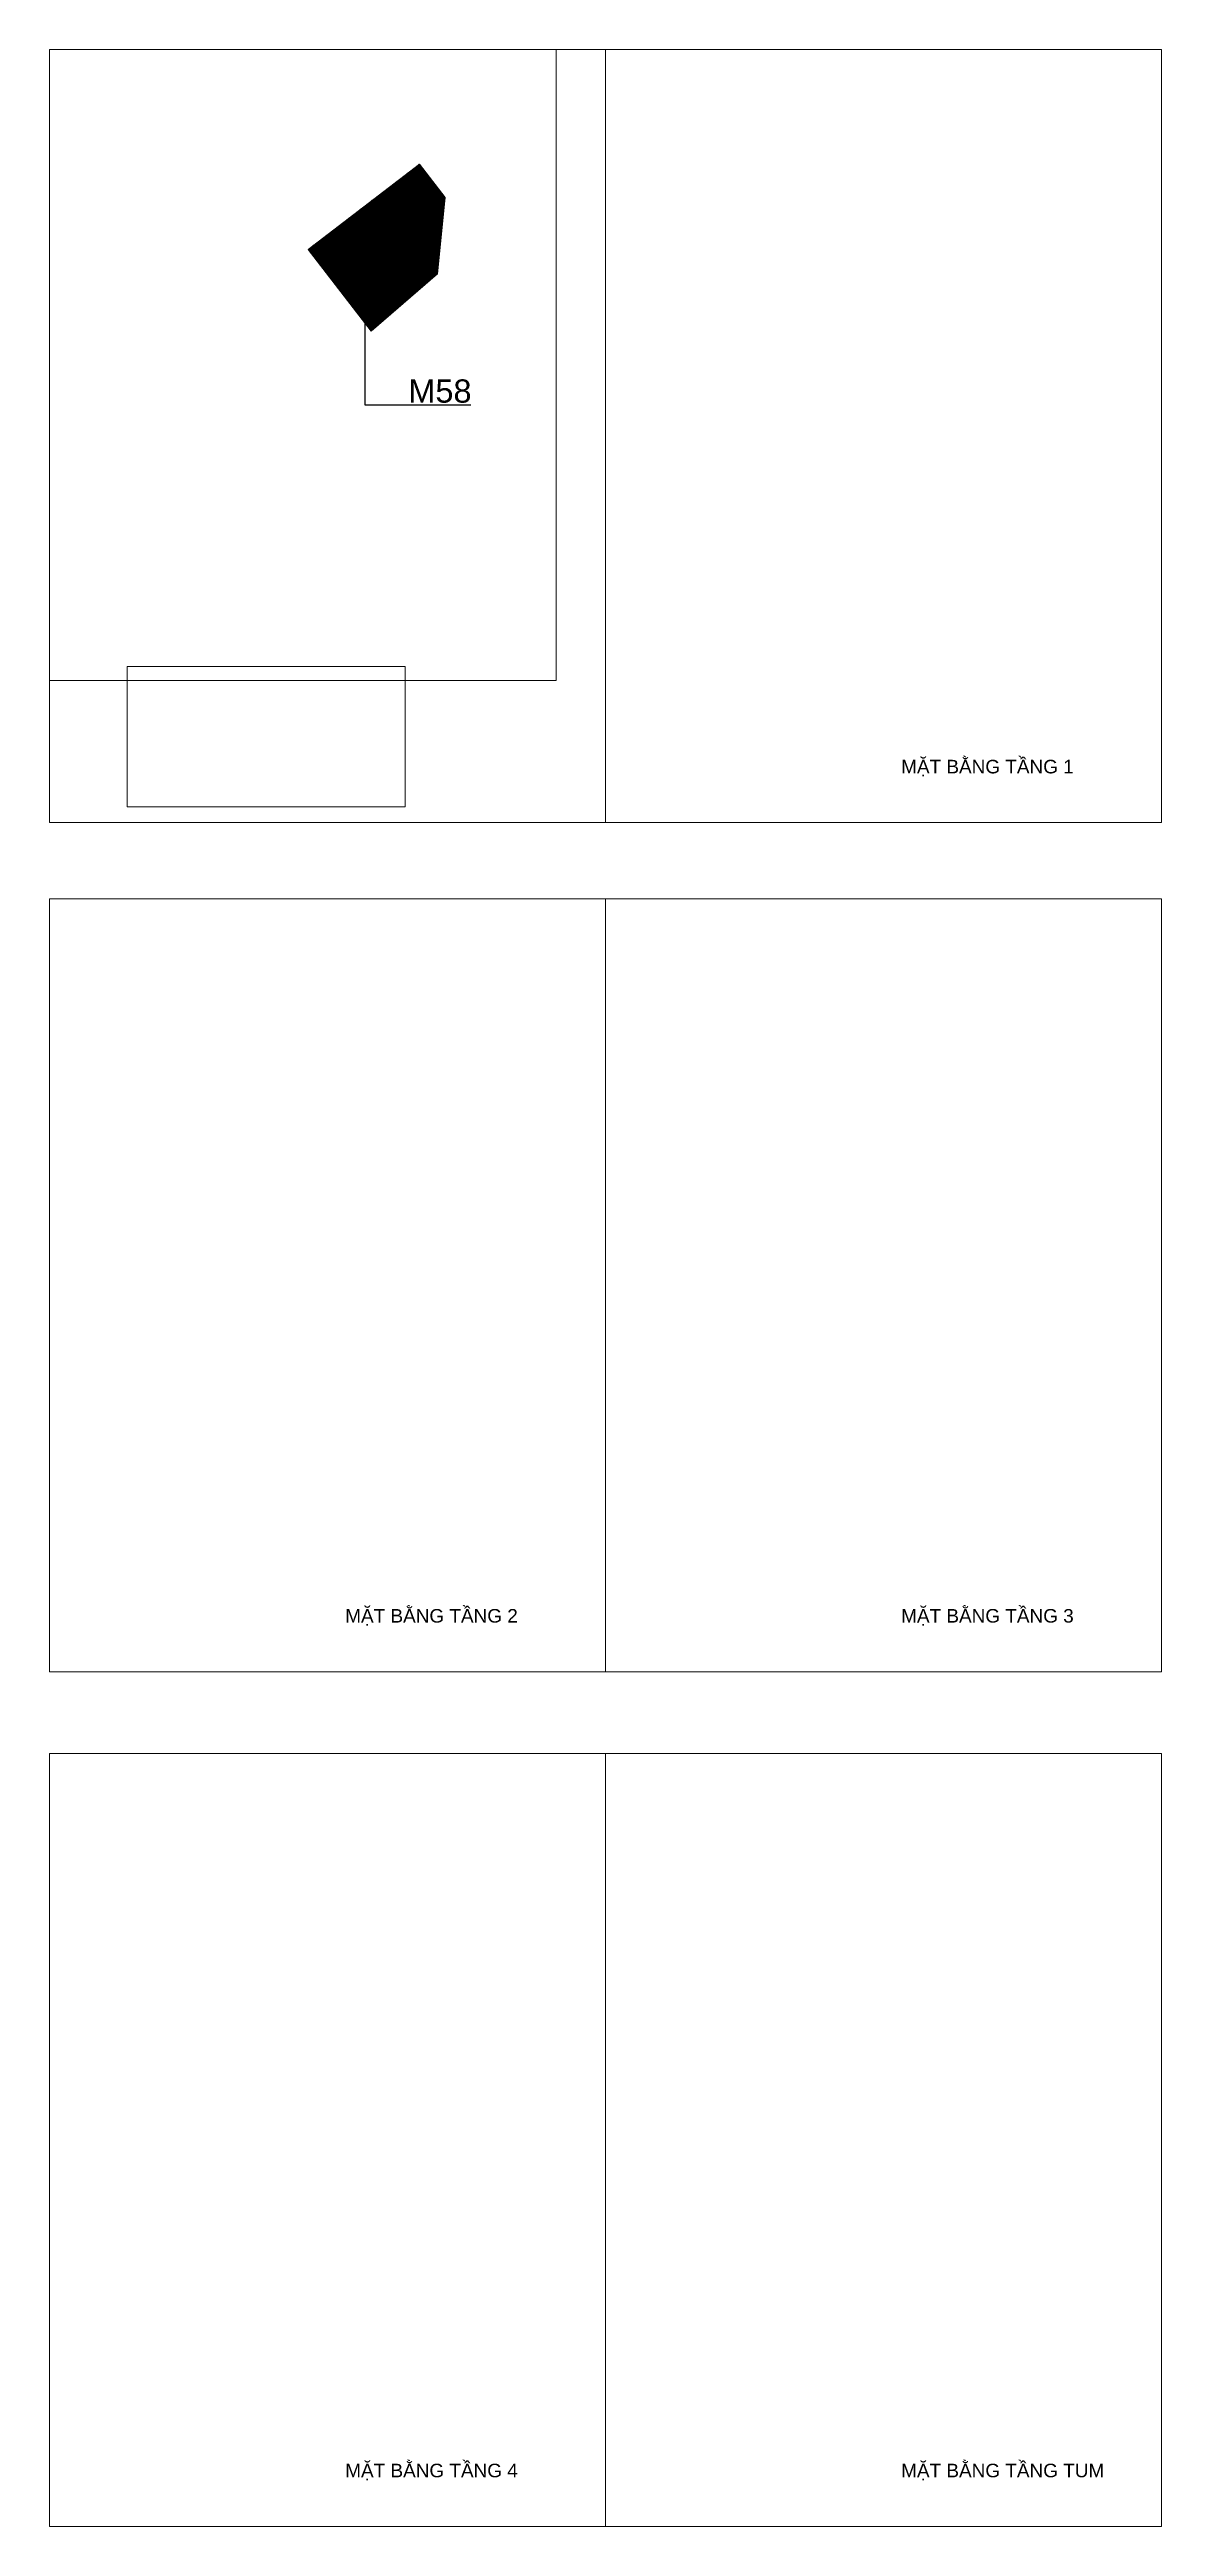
# Paper-space layout 'M58' of a CAD drawing. Header units: millimetres. Extents: x -299 to 929, y -16 to 624.
# Drawn here: x -299 to -12, y -16 to 624 of the extents above.
import ezdxf
from ezdxf.enums import TextEntityAlignment as Align

# ---------------------------------------------------------------- set-up
doc = ezdxf.new("R2010")
doc.units = ezdxf.units.MM
doc.header["$MEASUREMENT"] = 0
doc.layers.add('A-DO DIEN TICH', color=14, linetype='Continuous', lineweight=0, plot=False)
for name, color, linetype, lineweight in [('A-KY HIEU', 34, 'Continuous', 20), ('A-NET THAY', 125, 'Continuous', 18), ('A-TEXT', 7, 'Continuous', 18)]:
    doc.layers.add(name, color=color, linetype=linetype, lineweight=lineweight)
doc.layers.add('A1- MAU 21', color=7, linetype='Continuous', lineweight=5, true_color=0x585858)
doc.styles.add('A1-arial', font='arial.ttf', dxfattribs={"width": 0.8})
doc.styles.get("Standard").update_dxf_attribs({"font": 'arial.ttf'})
doc.dimstyles.get("Standard").update_dxf_attribs({"dimtxt": 200, "dimasz": 0.18, "dimexe": 0.18, "dimexo": 0.0625, "dimgap": 0.09, "dimtad": 0, "dimtih": 1, "dimtoh": 1, "dimdec": 4, "dimzin": 0, "dimdsep": 46, "dimtxsty": 'Standard', "dimcen": 0.09, "dimadec": 0, "dimazin": 0, "dimtfac": 1, "dimtdec": 4, "dimtofl": 0, "dimtmove": 0, "dimatfit": 3, "dimfxl": 1, "dimtolj": 1, "dimtzin": 0, "dimarcsym": 0})

# ---------------------------------------------------------------- blocks, each defined once
blk = doc.blocks.new('Drawing Title - Metric')
at = {"style": 'A1-arial', "flags": 8}
blk.add_attdef('VIEWNAME', text='', height=4, dxfattribs=at).set_placement((25.62, -12.99), align=Align.BOTTOM_LEFT)
blk.add_attdef('VPSCALE', text='', height=2, dxfattribs=at).set_placement((54.7, -14.31), align=Align.TOP_RIGHT)

psp = doc.layouts.new('M58')

# ---------------------------------------------------------------- hatches: boundary and pattern name
at = {"layer": 'A1- MAU 21'}
h = psp.add_hatch(dxfattribs=at)
h.set_pattern_fill('ANSI31', color=256, scale=2)
h.paths.add_polyline_path([(-203.25, 594), (-196.63, 585.36), (-198.63, 565.7), (-215.77, 550.84), (-231.97, 571.98)])

# ---------------------------------------------------------------- linework, layer by layer
at = {"layer": 'A-DO DIEN TICH'}
for points in [[(-298.76, 623.6), (-11.7, 623.6), (-11.7, 423.94), (-298.76, 423.94)], [(-203.25, 594), (-196.63, 585.36), (-198.63, 565.7), (-215.77, 550.84), (-231.97, 571.98)], [(-298.76, 404.27), (-11.7, 404.27), (-11.7, 204.61), (-298.76, 204.61)], [(-298.76, 183.5), (-11.7, 183.5), (-11.7, -16.16), (-298.76, -16.16)]]:
    psp.add_lwpolyline(points, close=True, dxfattribs=at)

# ---------------------------------------------------------------- block references
at = {"layer": 'A-KY HIEU'}
ref = psp.add_blockref('Drawing Title - Metric', (-101.3, 446.95), dxfattribs=dict(at, xscale=0.875, yscale=0.875, zscale=0.875))
ref.add_attrib('VIEWNAME', 'MẶT BẰNG TẦNG 1', dxfattribs={"layer": '0', "height": 3.5, "style": 'A1-arial', "flags": 8}).set_placement((-78.89, 435.59), align=Align.BOTTOM_LEFT)
ref = psp.add_blockref('Drawing Title - Metric', (-244.83, 227.62), dxfattribs=dict(at, xscale=0.875, yscale=0.875, zscale=0.875))
ref.add_attrib('VIEWNAME', 'MẶT BẰNG TẦNG 2', dxfattribs={"layer": '0', "height": 3.5, "style": 'A1-arial', "flags": 8}).set_placement((-222.42, 216.25), align=Align.BOTTOM_LEFT)
ref = psp.add_blockref('Drawing Title - Metric', (-101.3, 227.62), dxfattribs=dict(at, xscale=0.875, yscale=0.875, zscale=0.875))
ref.add_attrib('VIEWNAME', 'MẶT BẰNG TẦNG 3', dxfattribs={"layer": '0', "height": 3.5, "style": 'A1-arial', "flags": 8}).set_placement((-78.89, 216.25), align=Align.BOTTOM_LEFT)
ref = psp.add_blockref('Drawing Title - Metric', (-244.83, 6.86), dxfattribs=dict(at, xscale=0.875, yscale=0.875, zscale=0.875))
ref.add_attrib('VIEWNAME', 'MẶT BẰNG TẦNG 4', dxfattribs={"layer": '0', "height": 3.5, "style": 'A1-arial', "flags": 8}).set_placement((-222.42, -4.51), align=Align.BOTTOM_LEFT)
ref = psp.add_blockref('Drawing Title - Metric', (-101.3, 6.86), dxfattribs=dict(at, xscale=0.875, yscale=0.875, zscale=0.875))
ref.add_attrib('VIEWNAME', 'MẶT BẰNG TẦNG TUM', dxfattribs={"layer": '0', "height": 3.5, "style": 'A1-arial', "flags": 8}).set_placement((-78.89, -4.51), align=Align.BOTTOM_LEFT)

# ---------------------------------------------------------------- texts
at = {"layer": 'A-TEXT', "color": 3, "style": 'A1-arial'}
psp.add_text('M58', height=6, dxfattribs=at).set_placement((-206.12, 532.39))

# ---------------------------------------------------------------- leaders
at = {"layer": 'A-KY HIEU', "ltscale": 5}
psp.add_leader([(-217.34, 557.29), (-217.34, 531.83), (-190.03, 531.83)], dimstyle='Standard', override={"dimscale": 0.01, "dimasz": 100, "dimgap": 0.06, "dimtad": 0, "dimldrblk": 'Dot'}, dxfattribs=at)

# ---------------------------------------------------------------- viewports
at = {"layer": 'A-DO DIEN TICH'}
for center, view_center_point, status in [((-226.99, 304.44), (998061.44, -1059219.49), 5), ((-83.46, 304.44), (1022948.25, -1059219.49), 6), ((-226.99, 83.67), (1047992.87, -1059219.49), 8), ((-83.46, 83.67), (1072721.88, -1059219.49), 7)]:
    psp.add_viewport(center=center, size=(143.53, 199.662), view_center_point=view_center_point, view_height=24957.83, status=status, dxfattribs=at)
at = {"layer": 'A-NET THAY'}
psp.add_viewport(center=(-233.36, 542.11), size=(130.8, 162.973), view_center_point=(3053469.65, 3445758.83), view_height=72044.743, dxfattribs=at)
for center, size, view_center_point, view_height, status in [((-83.46, 523.77), (143.53, 199.662), (972806.34, -1059219.51), 24957.814, 3), ((-242.85, 446.1), (71.77, 36.2865), (866527.61, -1071069.35), 53636.7756, 4)]:
    psp.add_viewport(center=center, size=size, view_center_point=view_center_point, view_height=view_height, status=status, dxfattribs=at)

doc.saveas('drawing.dxf')
